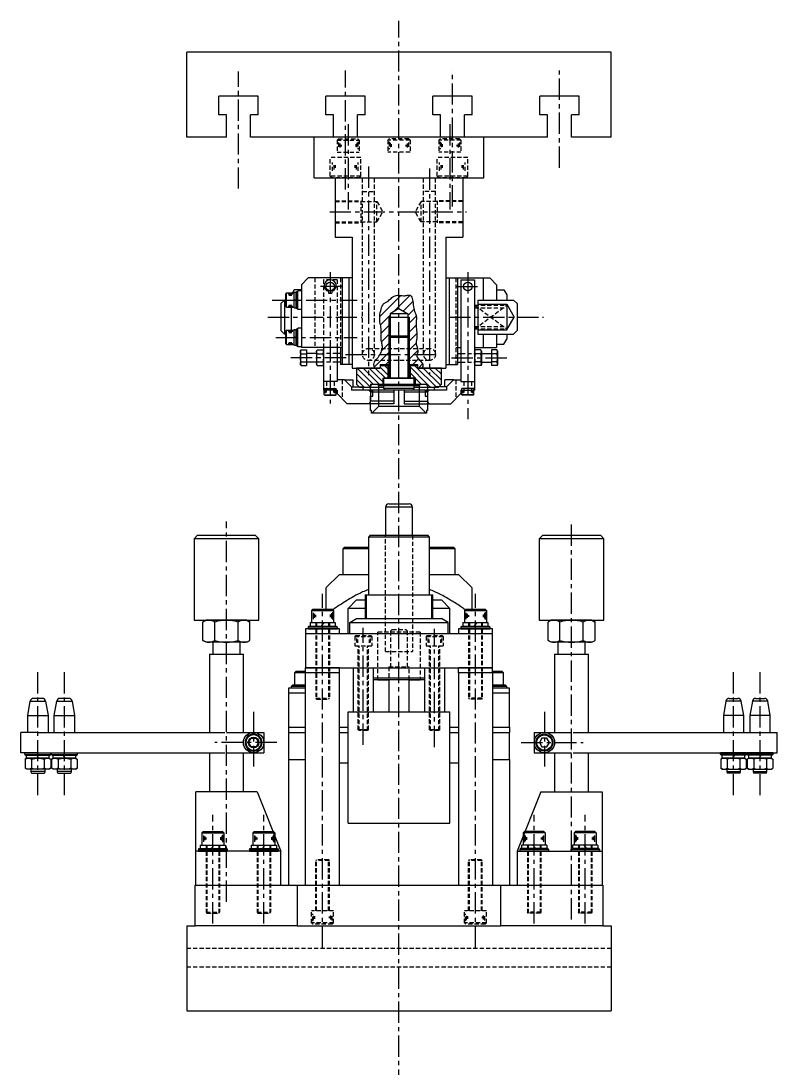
# Model space of a CAD drawing. Extents: x 0 to 2102, y 0 to 1485.
# Drawn here: x 606 to 1051, y 504 to 1121 of the extents above; entities that cross this region are included whole.
import ezdxf

# ---------------------------------------------------------------- set-up
doc = ezdxf.new("R2010")
doc.units = 0
doc.header["$LTSCALE"] = 10
doc.header["$MEASUREMENT"] = 0
doc.linetypes.add('CENTER', pattern=[2, 1.25, -0.25, 0.25, -0.25])
doc.linetypes.add('HIDDEN', pattern=[0.375, 0.25, -0.125])
doc.layers.get('0').update_dxf_attribs({"linetype": 'CONTINUOUS'})
for name, color, linetype in [('CL', 1, 'CENTER'), ('CUPLA A SOLDAR', 5, 'CONTINUOUS'), ('FI', 1, 'CONTINUOUS'), ('OC', 1, 'HIDDEN'), ('RY', 5, 'CONTINUOUS')]:
    doc.layers.add(name, color=color, linetype=linetype)

# ---------------------------------------------------------------- blocks, each defined once
blk = doc.blocks.new('08934L')
for p, q in [((-6.5, 6.5), (-7.51, 5.92)), ((-6.5, 6.5), (-3.75, 6.5)), ((-3.75, 6.5), (3.75, 6.5)), ((3.75, 6.5), (6.5, 6.5)), ((6.5, 6.5), (7.51, 5.92)), ((-7.51, 5.92), (-7.51, 0.58)), ((-6.5, 0), (-7.51, 0.58)), ((-6.5, 0), (-3.75, 0)), ((-3.75, 5.92), (-3.75, 0.58)), ((-3.75, 0), (3.75, 0)), ((3.75, 5.92), (3.75, 0.58)), ((3.75, 0), (6.5, 0)), ((6.5, 0), (7.51, 0.58)), ((7.51, 5.92), (7.51, 0.58))]:
    blk.add_line(p, q)
for centre, radius, start, end in [((-5.63, 3.18), 3.32, 55.61575, 124.38425), ((0, -5.92), 12.42, 72.41205, 107.58795), ((5.63, 3.18), 3.32, 55.61575, 124.38425), ((-5.63, 3.32), 3.32, 235.61575, 304.38425), ((0, 12.42), 12.42, 252.41205, 287.58795), ((5.63, 3.32), 3.32, 235.61575, 304.38425)]:
    blk.add_arc(centre, radius, start, end)
blk = doc.blocks.new('08125')
for p, q in [((-8.5, 1.1), (-8, 1.6)), ((-8.5, 1.1), (-8.5, 0)), ((-8.5, 0), (8.5, 0)), ((-8, 1.6), (8, 1.6)), ((8, 1.6), (8.5, 1.1)), ((8.5, 1.1), (8.5, 0))]:
    blk.add_line(p, q)
at = {"color": 1}
blk.add_line((-8.5, 1.1), (8.5, 1.1), dxfattribs=at)
blk = doc.blocks.new('08127')
for p, q in [((-7.4, 2), (7.4, 2)), ((-7.4, 2), (-7.4, 0)), ((-7.4, 0), (7.4, 0)), ((0.81, 2), (-0.9, 0)), ((7.4, 2), (7.4, 0))]:
    blk.add_line(p, q)
blk = doc.blocks.new('06912S')
blk.add_lwpolyline([(-1.48, 2.55), (-2.95, 0), (-1.48, -2.55), (1.48, -2.55), (2.95, 0), (1.48, 2.55)], close=True)
blk.add_circle((0, 0), 5)
at = {"color": 1}
blk.add_circle((0, 0), 4.5, dxfattribs=at)
blk = doc.blocks.new('16934L')
for p, q in [((-12, 13), (-13.86, 11.93)), ((-12, 13), (-6.93, 13)), ((-6.93, 13), (6.93, 13)), ((6.93, 13), (12, 13)), ((12, 13), (13.86, 11.93)), ((-13.86, 11.93), (-13.86, 1.07)), ((-6.93, 11.93), (-6.93, 1.07)), ((6.93, 11.93), (6.93, 1.07)), ((13.86, 11.93), (13.86, 1.07)), ((-12, 0), (-13.86, 1.07)), ((-12, 0), (-6.93, 0)), ((-6.93, 0), (6.93, 0)), ((6.93, 0), (12, 0)), ((12, 0), (13.86, 1.07))]:
    blk.add_line(p, q)
for centre, radius, start, end in [((-10.39, 6.87), 6.13, 55.61575, 124.38425), ((0, -9.93), 22.93, 72.41205, 107.58795), ((10.39, 6.87), 6.13, 55.61575, 124.38425), ((-10.39, 6.13), 6.13, 235.61575, 304.38425), ((0, 22.93), 22.93, 252.41205, 287.58795), ((10.39, 6.13), 6.13, 235.61575, 304.38425)]:
    blk.add_arc(centre, radius, start, end)
blk = doc.blocks.new('08912L')
for p, q in [((-6.5, 7.2), (-5.7, 8)), ((-6.5, 7.2), (-6.5, 0)), ((-5.7, 8), (5.7, 8)), ((5.7, 8), (6.5, 7.2)), ((6.5, 7.2), (6.5, 0)), ((-6.5, 0), (6.5, 0))]:
    blk.add_line(p, q)
at = {"color": 1}
for p, q in [((-6.5, 7.2), (6.5, 7.2)), ((-5.56, 5.75), (-5.56, 2.02)), ((-4.81, 5.13), (-4.81, 2.89)), ((-4.07, 4.39), (-4.07, 3.39)), ((4.52, 4.76), (4.52, 3.14)), ((5.26, 5.51), (5.26, 2.52)), ((5.76, 6.13), (5.76, 1.78))]:
    blk.add_line(p, q, dxfattribs=at)
blk = doc.blocks.new('06912L')
for p, q in [((-5, 5.5), (-4.5, 6)), ((-5, 5.5), (-5, 0)), ((-5, 0), (5, 0)), ((-4.5, 6), (4.5, 6)), ((5, 5.5), (4.5, 6)), ((5, 5.5), (5, 0))]:
    blk.add_line(p, q)
at = {"color": 1}
for p, q in [((-5, 5.5), (5, 5.5)), ((-3.95, 4.33), (-3.95, 1.3)), ((-3.49, 3.73), (-3.49, 1.75)), ((3.49, 3.73), (3.49, 1.75)), ((3.95, 4.33), (3.95, 1.3))]:
    blk.add_line(p, q, dxfattribs=at)
blk = doc.blocks.new('04912L')
for p, q in [((-3.5, 3.7), (-3.2, 4)), ((-3.5, 3.7), (-3.5, 0)), ((-3.5, 0), (3.5, 0)), ((-3.2, 4), (3.2, 4)), ((3.5, 3.7), (3.2, 4)), ((3.5, 3.7), (3.5, 0))]:
    blk.add_line(p, q)
at = {"color": 1}
for p, q in [((-3.5, 3.7), (3.5, 3.7)), ((-2.75, 2.85), (-2.75, 0.9)), ((-2.22, 2.4), (-2.22, 1.16)), ((2.22, 2.4), (2.22, 1.16)), ((2.75, 2.85), (2.75, 0.9))]:
    blk.add_line(p, q, dxfattribs=at)
blk = doc.blocks.new('05934L')
for p, q in [((-4, 4), (-4.62, 3.64)), ((-4.62, 3.64), (-4.62, 0.36)), ((-4, 0), (-4.62, 0.36)), ((-4, 4), (-2.31, 4)), ((-4, 0), (-2.31, 0)), ((-2.31, 4), (2.31, 4)), ((-2.31, 3.64), (-2.31, 0.36)), ((-2.31, 0), (2.31, 0)), ((2.31, 4), (4, 4)), ((2.31, 3.64), (2.31, 0.36)), ((2.31, 0), (4, 0)), ((4, 4), (4.62, 3.64)), ((4, 0), (4.62, 0.36)), ((4.62, 3.64), (4.62, 0.36))]:
    blk.add_line(p, q)
for centre, radius, start, end in [((-3.46, 1.96), 2.04, 55.61575, 124.38425), ((-3.46, 2.04), 2.04, 235.61575, 304.38425), ((0, -3.64), 7.64, 72.41205, 107.58795), ((0, 7.64), 7.64, 252.41205, 287.58795), ((3.46, 1.96), 2.04, 55.61575, 124.38425), ((3.46, 2.04), 2.04, 235.61575, 304.38425)]:
    blk.add_arc(centre, radius, start, end)
blk = doc.blocks.new('05933L')
for p, q in [((-4, 3.5), (-4.62, 3.14)), ((-4.62, 3.14), (-4.62, 0)), ((-4.62, 0), (4.62, 0)), ((-4, 3.5), (-2.31, 3.5)), ((-2.31, 3.5), (2.31, 3.5)), ((-2.31, 3.14), (-2.31, 0)), ((2.31, 3.5), (4, 3.5)), ((2.31, 3.14), (2.31, 0)), ((4, 3.5), (4.62, 3.14)), ((4.62, 3.14), (4.62, 0))]:
    blk.add_line(p, q)
for centre, radius, start, end in [((-3.46, 1.46), 2.04, 55.61575, 124.38425), ((0, -4.14), 7.64, 72.41205, 107.58795), ((3.46, 1.46), 2.04, 55.61575, 124.38425)]:
    blk.add_arc(centre, radius, start, end)
blk = doc.blocks.new('05125')
for p, q in [((-4.7, 1), (-5, 0.7)), ((-5, 0.7), (-5, 0)), ((-5, 0), (5, 0)), ((-4.7, 1), (4.7, 1)), ((4.7, 1), (5, 0.7)), ((5, 0.7), (5, 0))]:
    blk.add_line(p, q)
at = {"color": 1}
blk.add_line((-5, 0.7), (5, 0.7), dxfattribs=at)
blk = doc.blocks.new('05127')
for p, q in [((-4.6, 1.2), (4.6, 1.2)), ((-4.6, 1.2), (-4.6, 0)), ((-4.6, 0), (4.6, 0)), ((0.51, 1.2), (-0.53, 0)), ((4.6, 1.2), (4.6, 0))]:
    blk.add_line(p, q)
blk = doc.blocks.new('05912L')
for p, q in [((-4.25, 4.5), (-3.75, 5)), ((-4.25, 4.5), (-4.25, 0)), ((-4.25, 0), (4.25, 0)), ((-3.75, 5), (3.75, 5)), ((4.25, 4.5), (3.75, 5)), ((4.25, 4.5), (4.25, 0))]:
    blk.add_line(p, q)
at = {"color": 1}
for p, q in [((-4.25, 4.5), (4.25, 4.5)), ((-3.64, 3.52), (-3.64, 0.79)), ((-2.98, 3.1), (-2.98, 1.41)), ((2.98, 3.1), (2.98, 1.41)), ((3.64, 3.52), (3.64, 0.79))]:
    blk.add_line(p, q, dxfattribs=at)
blk = doc.blocks.new('12912L')
for p, q in [((-9, 11), (-8, 12)), ((-9, 11), (-9, 0)), ((-8, 12), (8, 12)), ((9, 11), (8, 12)), ((9, 11), (9, 0)), ((-9, 0), (9, 0))]:
    blk.add_line(p, q)
at = {"color": 1}
for p, q in [((-9, 11), (9, 11)), ((-7.47, 8.01), (-7.47, 3.03)), ((-6.47, 7.16), (-6.47, 3.89)), ((6.61, 7.16), (6.61, 3.89)), ((7.61, 8.01), (7.61, 3.03)), ((-5.76, 6.16), (-5.76, 4.6)), ((5.9, 6.16), (5.9, 4.6))]:
    blk.add_line(p, q, dxfattribs=at)

msp = doc.modelspace()

# ---------------------------------------------------------------- hatches: boundary and pattern name
at = {"layer": 'RY'}
h = msp.add_hatch(dxfattribs=at)
h.set_pattern_fill('ANSI31', color=256, scale=30, style=0)
h.set_pattern_definition([(45, (-9050.0852, -992.2815), (-2.6516504, 2.6516504), [])])
h.paths.add_polyline_path([(838.95, 938.36), (838.85, 939.32), (838.75, 940.27), (838.68, 941.17), (838.64, 942), (838.64, 942.73), (838.67, 943.38), (838.73, 943.96), (838.79, 944.49), (838.85, 944.98), (838.89, 945.44), (838.9, 945.9), (838.86, 946.36), (838.77, 946.84), (838.63, 947.35), (838.45, 947.9), (838.24, 948.49), (838.02, 949.14), (837.8, 949.85), (837.58, 950.64), (837.37, 951.5), (837.19, 952.45), (837.03, 953.45), (836.87, 954.47), (836.71, 955.47), (836.53, 956.41), (836.33, 957.26), (836.1, 957.99), (835.82, 958.56), (835.49, 958.94), (835.11, 959.16), (834.68, 959.24), (834.2, 959.23), (833.68, 959.16), (833.11, 959.06), (832.52, 958.97), (831.88, 958.91), (831.22, 958.91), (830.53, 958.97), (829.82, 959.04), (829.11, 959.12), (828.6, 959.16), (828.6, 951.35), (833.85, 948.32), (833.85, 946.35), (834.6, 946.35), (834.6, 934.35), (834.6, 927.85), (839.44, 927.85), (839.42, 927.97), (839.25, 928.59), (839.07, 929.2), (838.9, 929.79), (838.76, 930.35), (838.67, 930.87), (838.65, 931.34), (838.69, 931.77), (838.76, 932.19), (838.87, 932.62), (838.98, 933.08), (839.08, 933.58), (839.16, 934.16), (839.2, 934.83), (839.19, 935.61), (839.14, 936.47), (839.05, 937.4)])
h.paths.add_polyline_path([(823.35, 948.32), (828.6, 951.35), (828.6, 959.16), (828.39, 959.17), (827.69, 959.18), (826.99, 959.11), (826.32, 958.94), (825.68, 958.66), (825.06, 958.29), (824.48, 957.85), (823.92, 957.37), (823.39, 956.88), (822.89, 956.41), (822.41, 955.98), (821.96, 955.62), (821.53, 955.35), (821.13, 955.14), (820.74, 954.97), (820.38, 954.79), (820.02, 954.58), (819.68, 954.3), (819.34, 953.92), (819.01, 953.4), (818.69, 952.73), (818.38, 951.92), (818.08, 951), (817.82, 950.02), (817.59, 948.98), (817.41, 947.94), (817.29, 946.91), (817.23, 945.93), (817.23, 945.02), (817.3, 944.18), (817.4, 943.39), (817.54, 942.64), (817.68, 941.91), (817.83, 941.18), (817.95, 940.44), (818.05, 939.68), (818.1, 938.89), (818.11, 938.06), (818.1, 937.23), (818.08, 936.39), (818.06, 935.56), (818.05, 934.75), (818.06, 933.98), (818.11, 933.25), (818.19, 932.58), (818.31, 931.95), (818.44, 931.35), (818.57, 930.77), (818.68, 930.2), (818.77, 929.63), (818.81, 929.03), (818.79, 928.4), (818.72, 927.85), (822.6, 927.85), (822.6, 934.35), (822.6, 946.35), (823.35, 946.35)])
h.paths.add_polyline_path([(823.35, 946.35), (822.6, 946.35), (822.6, 934.35), (823.35, 935.1)], flags=17)
h.paths.add_polyline_path([(834.6, 946.35), (833.85, 946.35), (833.85, 935.1), (834.6, 934.35)], flags=17)
h.paths.add_polyline_path([(839.65, 926.75), (839.56, 927.35), (839.44, 927.85), (834.6, 927.85), (834.6, 924.35), (839.26, 924.35), (839.33, 924.65), (839.47, 925.14), (839.6, 925.64), (839.66, 926.18)])
h.paths.add_polyline_path([(839.18, 923.19), (839.15, 923.69), (839.21, 924.17), (839.26, 924.35), (834.6, 924.35), (834.6, 920.85), (840.85, 920.85), (840.21, 921.5), (839.68, 922.1), (839.35, 922.66)])
h.paths.add_polyline_path([(841.51, 920.17), (840.85, 920.85), (840.85, 920.85), (834.6, 920.85), (834.6, 918.35), (839.6, 918.35), (839.6, 916.35), (841.95, 916.35), (842.56, 917.15), (842.72, 917.93), (842.54, 918.7), (842.11, 919.45)])
h.paths.add_polyline_path([(822.6, 927.85), (818.72, 927.85), (818.7, 927.73), (818.54, 927.02), (818.31, 926.29), (818.01, 925.55), (817.65, 924.8), (817.41, 924.35), (822.6, 924.35)])
h.paths.add_polyline_path([(822.6, 924.35), (817.41, 924.35), (817.24, 924.05), (816.77, 923.32), (816.24, 922.61), (815.68, 921.94), (815.11, 921.28), (814.79, 920.85), (822.6, 920.85)])
h.paths.add_polyline_path([(822.6, 920.85), (814.79, 920.85), (814.59, 920.6), (814.17, 919.9), (813.89, 919.15), (813.79, 918.32), (813.93, 917.39), (814.36, 916.35), (817.6, 916.35), (817.6, 918.35), (822.6, 918.35)])
h = msp.add_hatch(dxfattribs=at)
h.set_pattern_fill('ANSI31', color=256, scale=20, angle=90, style=0)
h.set_pattern_definition([(135, (11525.4375, 11362.108), (-1.76776695, -1.76776695), [])])
h.paths.add_polyline_path([(845.45, 906.85), (845.45, 904.85), (851.6, 904.85), (853.6, 906.85), (853.6, 916.35), (839.6, 916.35), (839.6, 917.85), (835.1, 917.85), (835.1, 910.35), (838.1, 910.35), (838.1, 906.85)])
h.paths.add_polyline_path([(803.6, 916.35), (803.6, 906.85), (805.6, 904.85), (811.75, 904.85), (811.75, 906.85), (819.1, 906.85), (819.1, 910.35), (822.1, 910.35), (822.1, 917.85), (817.6, 917.85), (817.6, 916.35)])

# ---------------------------------------------------------------- linework, layer by layer
for p, q in [((953.6, 1102.35), (703.6, 1102.35)), ((703.6, 1052.35), (703.6, 1102.35)), ((953.6, 1052.35), (953.6, 1102.35)), ((745.6, 1076.35), (722.6, 1076.35)), ((722.6, 1065.35), (722.6, 1076.35)), ((745.6, 1065.35), (745.6, 1076.35)), ((808.6, 1076.35), (785.6, 1076.35)), ((785.6, 1065.35), (785.6, 1076.35)), ((808.6, 1065.35), (808.6, 1076.35)), ((871.6, 1076.35), (848.6, 1076.35)), ((848.6, 1065.35), (848.6, 1076.35)), ((871.6, 1065.35), (871.6, 1076.35)), ((934.6, 1076.35), (911.6, 1076.35)), ((911.6, 1065.35), (911.6, 1076.35)), ((934.6, 1065.35), (934.6, 1076.35)), ((727.1, 1065.35), (722.6, 1065.35)), ((727.1, 1052.35), (727.1, 1065.35)), ((745.6, 1065.35), (741.1, 1065.35)), ((741.1, 1052.35), (741.1, 1065.35)), ((790.1, 1065.35), (785.6, 1065.35)), ((790.1, 1052.35), (790.1, 1065.35)), ((808.6, 1065.35), (804.1, 1065.35)), ((804.1, 1052.35), (804.1, 1065.35)), ((853.1, 1065.35), (848.6, 1065.35)), ((853.1, 1052.35), (853.1, 1065.35)), ((871.6, 1065.35), (867.1, 1065.35)), ((867.1, 1052.35), (867.1, 1065.35)), ((916.1, 1065.35), (911.6, 1065.35)), ((916.1, 1052.35), (916.1, 1065.35)), ((934.6, 1065.35), (930.1, 1065.35)), ((930.1, 1052.35), (930.1, 1065.35)), ((727.1, 1052.35), (703.6, 1052.35)), ((916.1, 1052.35), (741.1, 1052.35)), ((778.6, 1028.35), (778.6, 1052.35)), ((878.6, 1028.35), (878.6, 1052.35)), ((953.6, 1052.35), (930.1, 1052.35)), ((778.6, 1028.35), (878.6, 1028.35)), ((791.1, 1028.35), (791.1, 993.35)), ((801.1, 1028.35), (856.1, 1028.35)), ((866.1, 1028.35), (866.1, 993.35)), ((791.1, 993.35), (801.1, 993.35)), ((801.1, 993.35), (801.1, 916.35)), ((856.1, 993.35), (856.1, 916.35)), ((856.1, 993.35), (866.1, 993.35)), ((775.1, 969.35), (771.1, 965.35)), ((801.1, 969.35), (775.1, 969.35)), ((795.1, 969.35), (795.1, 918.35)), ((799.1, 969.35), (799.1, 918.35)), ((856.1, 969.35), (882.1, 969.35)), ((858.1, 969.35), (858.1, 918.35)), ((863.1, 969.35), (863.1, 918.35)), ((865.1, 968.35), (865.1, 908.35)), ((865.1, 968.35), (873.1, 968.35)), ((873.1, 968.35), (873.1, 908.35)), ((878.1, 969.35), (878.1, 956.35)), ((886.1, 965.35), (882.1, 969.35)), ((766.83, 962.35), (765.82, 960.6)), ((771.1, 962.35), (766.83, 962.35)), ((769.1, 950.85), (769.1, 961.85)), ((771.1, 961.85), (769.1, 961.85)), ((771.1, 965.35), (771.1, 928.35)), ((886.1, 965.35), (886.1, 956.35)), ((886.1, 962.35), (890.37, 962.35)), ((890.37, 962.35), (892.1, 959.35)), ((761.1, 956.35), (759.1, 954.35)), ((761.9, 956.35), (761.1, 956.35)), ((761.1, 956.35), (761.1, 936.35)), ((787.1, 961.5), (787.1, 960.46)), ((789.1, 961.5), (789.1, 960.46)), ((875.1, 956.35), (875.1, 936.35)), ((875.1, 956.35), (896.1, 956.35)), ((892.1, 959.35), (892.1, 956.35)), ((896.1, 956.35), (898.1, 954.35)), ((759.1, 954.35), (759.1, 938.35)), ((765.1, 952.1), (765.1, 938.6)), ((771.1, 950.85), (769.1, 950.85)), ((828.6, 951.35), (823.35, 948.32)), ((828.6, 951.35), (833.85, 948.32)), ((875.1, 953.85), (892.1, 953.85)), ((892.1, 953.85), (892.1, 938.85)), ((892.1, 953.85), (896.43, 946.35)), ((898.1, 954.35), (898.1, 938.35)), ((823.35, 948.32), (823.35, 935.1)), ((833.85, 948.32), (823.35, 948.32)), ((833.85, 948.32), (833.85, 935.1)), ((892.1, 938.85), (896.43, 946.35)), ((759.1, 938.35), (761.1, 936.35)), ((769.1, 928.85), (769.1, 939.85)), ((771.1, 939.85), (769.1, 939.85)), ((875.1, 938.85), (892.1, 938.85)), ((898.1, 938.35), (896.1, 936.35)), ((761.9, 936.35), (761.1, 936.35)), ((823.6, 935.35), (822.6, 934.35)), ((822.6, 934.35), (822.6, 910.35)), ((823.6, 935.35), (833.6, 935.35)), ((833.6, 935.35), (834.6, 934.35)), ((834.6, 934.35), (834.6, 910.35)), ((875.1, 936.35), (896.1, 936.35)), ((878.1, 936.35), (878.1, 928.35)), ((886.1, 936.35), (886.1, 928.35)), ((890.37, 930.35), (892.1, 933.35)), ((892.1, 936.35), (892.1, 933.35)), ((771.1, 928.85), (769.1, 928.85)), ((795.1, 928.35), (771.1, 928.35)), ((780.1, 924.85), (774.1, 924.85)), ((784.1, 928.35), (784.1, 908.35)), ((792.1, 928.35), (792.1, 908.35)), ((794.1, 924.85), (792.1, 924.85)), ((794.1, 928.35), (794.1, 918.35)), ((863.1, 928.35), (865.1, 928.35)), ((863.1, 924.85), (865.1, 924.85)), ((873.1, 928.35), (886.1, 928.35)), ((877.1, 924.85), (883.1, 924.85)), ((886.1, 930.35), (890.37, 930.35)), ((780.1, 919.85), (774.1, 919.85)), ((794.1, 919.85), (792.1, 919.85)), ((863.1, 919.85), (865.1, 919.85)), ((877.1, 919.85), (883.1, 919.85)), ((801.1, 918.35), (794.1, 918.35)), ((801.1, 916.35), (817.6, 916.35)), ((803.6, 916.35), (803.6, 906.85)), ((817.6, 916.35), (803.6, 916.35)), ((817.6, 918.35), (817.6, 916.35)), ((817.6, 918.35), (822.6, 918.35)), ((817.6, 917.85), (822.6, 917.85)), ((822.1, 917.85), (822.1, 910.35)), ((834.6, 918.35), (839.6, 918.35)), ((834.6, 917.85), (839.6, 917.85)), ((835.1, 917.85), (835.1, 910.35)), ((839.6, 916.35), (839.6, 918.35)), ((839.6, 916.35), (856.1, 916.35)), ((853.6, 916.35), (839.6, 916.35)), ((853.6, 906.85), (853.6, 916.35)), ((856.1, 918.35), (863.1, 918.35)), ((792.1, 908.35), (784.1, 908.35)), ((784.1, 908.35), (784.1, 903.35)), ((792.1, 908.35), (784.1, 908.35)), ((792.1, 909.35), (792.1, 908.35)), ((796.6, 909.35), (792.1, 909.35)), ((796.6, 909.35), (800.6, 905.35)), ((796.6, 909.35), (801.6, 909.35)), ((801.6, 905.35), (801.6, 909.35)), ((803.6, 906.85), (805.6, 904.85)), ((811.75, 906.85), (819.6, 906.85)), ((811.75, 906.85), (811.75, 904.85)), ((819.1, 910.35), (838.1, 910.35)), ((819.1, 910.35), (819.1, 906.85)), ((837.6, 910.35), (819.6, 910.35)), ((819.6, 904.35), (819.6, 910.35)), ((837.6, 904.35), (837.6, 910.35)), ((837.6, 906.85), (845.45, 906.85)), ((838.1, 910.35), (838.1, 906.85)), ((845.45, 906.85), (845.45, 904.85)), ((851.6, 904.85), (853.6, 906.85)), ((855.6, 905.35), (855.6, 909.35)), ((860.6, 909.35), (855.6, 909.35)), ((860.6, 909.35), (856.6, 905.35)), ((860.6, 909.35), (865.1, 909.35)), ((865.1, 909.35), (865.1, 908.35)), ((865.1, 908.35), (873.1, 908.35)), ((865.1, 908.35), (873.1, 908.35)), ((873.1, 908.35), (873.1, 903.35)), ((792.1, 903.35), (784.1, 903.35)), ((792.1, 903.35), (792.1, 901.35)), ((792.1, 901.35), (798.1, 895.35)), ((800.6, 905.35), (800.6, 903.35)), ((800.6, 905.35), (807.6, 905.35)), ((825.6, 903.35), (800.6, 903.35)), ((819.6, 904.85), (805.6, 904.85)), ((807.6, 903.35), (807.6, 905.35)), ((811.85, 902.35), (810.85, 903.35)), ((811.85, 902.35), (811.85, 896.85)), ((811.85, 902.35), (825.6, 902.35)), ((819.6, 904.35), (820.6, 903.35)), ((836.6, 903.35), (820.6, 903.35)), ((825.6, 903.35), (825.6, 895.35)), ((831.6, 903.35), (831.6, 895.35)), ((856.6, 903.35), (831.6, 903.35)), ((831.6, 902.35), (845.35, 902.35)), ((837.6, 904.35), (836.6, 903.35)), ((851.6, 904.85), (837.6, 904.85)), ((846.35, 903.35), (845.35, 902.35)), ((845.35, 902.35), (845.35, 896.85)), ((849.6, 903.35), (849.6, 905.35)), ((856.6, 905.35), (849.6, 905.35)), ((856.6, 905.35), (856.6, 903.35)), ((865.1, 901.35), (859.1, 895.35)), ((865.1, 903.35), (865.1, 901.35)), ((865.1, 903.35), (873.1, 903.35)), ((825.6, 895.35), (798.1, 895.35)), ((811.85, 896.85), (810.99, 895.35)), ((825.6, 896.85), (811.85, 896.85)), ((831.6, 896.85), (845.35, 896.85)), ((831.6, 895.35), (859.1, 895.35)), ((845.35, 896.85), (846.22, 895.35)), ((820.6, 834.35), (820.6, 817.85)), ((836.6, 834.35), (820.6, 834.35)), ((822.6, 836.35), (834.6, 836.35)), ((836.6, 817.85), (836.6, 834.35)), ((710, 817.85), (708, 815.85)), ((708, 815.85), (708, 767.85)), ((746, 815.85), (708, 815.85)), ((710, 817.85), (744, 817.85)), ((746, 815.85), (744, 817.85)), ((746, 767.85), (746, 815.85)), ((811.6, 817.85), (810.6, 816.85)), ((810.6, 816.85), (810.6, 782.85)), ((846.6, 816.85), (810.6, 816.85)), ((811.6, 817.85), (845.6, 817.85)), ((846.6, 816.85), (845.6, 817.85)), ((846.6, 782.85), (846.6, 816.85)), ((913.2, 817.85), (911.2, 815.85)), ((911.2, 815.85), (911.2, 767.85)), ((926.69, 815.85), (911.2, 815.85)), ((913.2, 817.85), (927.06, 817.85)), ((949.2, 815.85), (926.69, 815.85)), ((927.06, 817.85), (947.2, 817.85)), ((949.2, 815.85), (947.2, 817.85)), ((949.2, 767.85), (949.2, 815.85)), ((796.6, 810.85), (795.6, 809.85)), ((795.6, 809.85), (795.6, 794.85)), ((810.6, 809.85), (795.6, 809.85)), ((796.6, 810.85), (810.6, 810.85)), ((846.6, 810.85), (860.6, 810.85)), ((861.6, 809.85), (846.6, 809.85)), ((861.6, 809.85), (860.6, 810.85)), ((861.6, 794.85), (861.6, 809.85)), ((793.6, 794.85), (785.6, 786.85)), ((793.6, 794.85), (810.6, 794.85)), ((846.6, 794.85), (863.6, 794.85)), ((871.6, 786.85), (863.6, 794.85)), ((803.6, 779.85), (798.6, 774.85)), ((803.6, 779.85), (808.6, 779.85)), ((808.6, 782.85), (808.6, 768.85)), ((808.6, 782.85), (848.6, 782.85)), ((848.6, 768.85), (848.6, 782.85)), ((848.6, 779.85), (853.6, 779.85)), ((858.6, 774.85), (853.6, 779.85)), ((808.6, 774.85), (798.6, 774.85)), ((798.6, 759.85), (798.6, 774.85)), ((858.6, 774.85), (848.6, 774.85)), ((858.6, 759.85), (858.6, 774.85)), ((708, 767.85), (746, 767.85)), ((799.6, 766.54), (803.6, 768.85)), ((799.6, 766.54), (857.6, 766.54)), ((799.6, 759.85), (799.6, 766.54)), ((803.6, 768.85), (853.6, 768.85)), ((857.6, 766.54), (853.6, 768.85)), ((857.6, 759.85), (857.6, 766.54)), ((911.2, 767.85), (926.69, 767.85)), ((926.69, 767.85), (949.2, 767.85)), ((773.6, 762.85), (773.6, 759.85)), ((787.26, 762.85), (773.6, 762.85)), ((773.6, 759.85), (773.6, 739.85)), ((883.6, 759.85), (773.6, 759.85)), ((793.6, 762.85), (787.26, 762.85)), ((793.6, 759.85), (793.6, 762.85)), ((863.6, 762.85), (863.6, 759.85)), ((877.26, 762.85), (863.6, 762.85)), ((883.6, 762.85), (877.26, 762.85)), ((883.6, 759.85), (883.6, 762.85)), ((883.6, 739.85), (883.6, 759.85)), ((719, 754.85), (719, 747.85)), ((735, 747.85), (735, 754.85)), ((922.2, 754.85), (922.2, 747.85)), ((938.2, 747.85), (938.2, 754.85)), ((717, 747.85), (717, 701.85)), ((717, 747.85), (737, 747.85)), ((737, 701.85), (737, 747.85)), ((920.2, 747.85), (920.2, 701.85)), ((920.2, 747.85), (940.2, 747.85)), ((940.2, 701.85), (940.2, 747.85)), ((773.6, 739.85), (883.6, 739.85)), ((773.6, 736.85), (773.6, 739.85)), ((793.6, 739.85), (773.6, 739.85)), ((793.6, 736.85), (793.6, 739.85)), ((801.6, 739.85), (801.6, 713.85)), ((813.6, 713.85), (813.6, 739.85)), ((843.6, 739.85), (843.6, 713.85)), ((855.6, 713.85), (855.6, 739.85)), ((883.6, 739.85), (863.6, 739.85)), ((863.6, 736.85), (863.6, 739.85)), ((883.6, 736.85), (883.6, 739.85)), ((768.1, 737.85), (767.1, 736.85)), ((767.1, 736.85), (767.1, 729.85)), ((767.17, 736.85), (767.1, 736.85)), ((773.6, 736.85), (767.17, 736.85)), ((768.1, 737.85), (773.6, 737.85)), ((793.6, 736.85), (773.6, 736.85)), ((773.6, 611.85), (773.6, 736.85)), ((793.6, 611.85), (793.6, 736.85)), ((883.6, 736.85), (863.6, 736.85)), ((863.6, 736.85), (863.6, 611.85)), ((883.6, 737.85), (889.1, 737.85)), ((890.1, 736.85), (883.6, 736.85)), ((883.6, 736.85), (883.6, 611.85)), ((890.1, 736.85), (889.1, 737.85)), ((890.1, 729.85), (890.1, 736.85)), ((763.6, 727.85), (763.6, 724.85)), ((773.6, 727.85), (763.6, 727.85)), ((766.1, 729.85), (765.1, 728.85)), ((765.1, 728.85), (765.1, 727.85)), ((773.6, 728.85), (765.1, 728.85)), ((766.1, 729.85), (773.6, 729.85)), ((843.6, 732.85), (813.6, 732.85)), ((816.1, 732.85), (822.6, 732.85)), ((822.6, 732.85), (822.6, 713.85)), ((834.6, 713.85), (834.6, 732.85)), ((834.6, 732.85), (841.1, 732.85)), ((883.6, 729.85), (891.1, 729.85)), ((892.1, 728.85), (883.6, 728.85)), ((887.26, 727.85), (883.6, 727.85)), ((893.6, 727.85), (887.26, 727.85)), ((892.1, 728.85), (891.1, 729.85)), ((892.1, 727.85), (892.1, 728.85)), ((893.6, 724.85), (893.6, 727.85)), ((618.56, 721.85), (613.44, 721.85)), ((634.16, 721.85), (629.04, 721.85)), ((773.6, 724.85), (763.6, 724.85)), ((763.6, 724.85), (763.6, 704.85)), ((893.6, 724.85), (883.6, 724.85)), ((893.6, 704.85), (893.6, 724.85)), ((1023.04, 721.85), (1028.16, 721.85)), ((1038.64, 721.85), (1043.76, 721.85)), ((610, 711.85), (611.47, 720.2)), ((611.47, 720.2), (620.53, 720.2)), ((620.53, 720.2), (622, 711.85)), ((625.6, 711.85), (627.07, 720.2)), ((627.07, 720.2), (636.13, 720.2)), ((636.13, 720.2), (637.6, 711.85)), ((1021.07, 720.2), (1019.6, 711.85)), ((1030.13, 720.2), (1021.07, 720.2)), ((1031.6, 711.85), (1030.13, 720.2)), ((1036.67, 720.2), (1035.2, 711.85)), ((1045.73, 720.2), (1036.67, 720.2)), ((1047.2, 711.85), (1045.73, 720.2)), ((610, 701.85), (610, 711.85)), ((610, 711.85), (622, 711.85)), ((622, 711.85), (622, 701.85)), ((625.6, 701.85), (625.6, 711.85)), ((625.6, 711.85), (637.6, 711.85)), ((637.6, 711.85), (637.6, 701.85)), ((798.6, 648.35), (798.6, 713.85)), ((798.6, 713.85), (807.6, 713.85)), ((807.6, 713.85), (849.6, 713.85)), ((849.6, 713.85), (858.6, 713.85)), ((858.6, 648.35), (858.6, 713.85)), ((1019.6, 711.85), (1019.6, 701.85)), ((1031.6, 711.85), (1019.6, 711.85)), ((1031.6, 701.85), (1031.6, 711.85)), ((1035.2, 711.85), (1035.2, 701.85)), ((1047.2, 711.85), (1035.2, 711.85)), ((1047.2, 701.85), (1047.2, 711.85)), ((763.6, 704.85), (763.6, 701.85)), ((763.6, 704.85), (773.6, 704.85)), ((793.6, 704.85), (798.6, 704.85)), ((858.6, 704.85), (863.6, 704.85)), ((883.6, 704.85), (893.6, 704.85)), ((893.6, 704.85), (893.6, 701.85)), ((606, 689.85), (606, 701.85)), ((615.46, 701.85), (606, 701.85)), ((615.46, 701.85), (726.14, 701.85)), ((727, 701.85), (749, 701.85)), ((749, 701.85), (749, 689.85)), ((763.6, 701.85), (773.6, 701.85)), ((763.6, 701.85), (763.6, 685.85)), ((793.6, 701.85), (798.6, 701.85)), ((858.6, 701.85), (863.6, 701.85)), ((883.6, 701.85), (893.6, 701.85)), ((893.6, 685.85), (893.6, 701.85)), ((908.2, 701.85), (908.2, 689.85)), ((908.2, 701.85), (930.2, 701.85)), ((931.07, 701.85), (1041.74, 701.85)), ((1041.74, 701.85), (1051.2, 701.85)), ((1051.2, 689.85), (1051.2, 701.85)), ((615.46, 689.85), (606, 689.85)), ((615.46, 689.85), (726.14, 689.85)), ((717, 689.85), (717, 666.85)), ((727, 689.85), (749, 689.85)), ((737, 666.85), (737, 689.85)), ((763.6, 685.85), (773.6, 685.85)), ((763.6, 685.85), (763.6, 611.85)), ((883.6, 685.85), (893.6, 685.85)), ((893.6, 685.85), (893.6, 611.85)), ((908.2, 689.85), (930.2, 689.85)), ((920.2, 689.85), (920.2, 666.85)), ((931.07, 689.85), (1041.74, 689.85)), ((940.2, 666.85), (940.2, 689.85)), ((1041.74, 689.85), (1051.2, 689.85)), ((612, 678.85), (612, 680.11)), ((612.18, 677.85), (612, 678.85)), ((620, 678.85), (619.83, 677.85)), ((620, 680.11), (620, 678.85)), ((627.6, 678.85), (627.6, 680.11)), ((627.78, 677.85), (627.6, 678.85)), ((635.6, 678.85), (635.43, 677.85)), ((635.6, 680.11), (635.6, 678.85)), ((793.6, 683.85), (798.6, 683.85)), ((858.6, 683.85), (863.6, 683.85)), ((1021.6, 680.11), (1021.6, 678.85)), ((1021.6, 678.85), (1021.78, 677.85)), ((1029.43, 677.85), (1029.6, 678.85)), ((1029.6, 678.85), (1029.6, 680.11)), ((1037.2, 680.11), (1037.2, 678.85)), ((1037.2, 678.85), (1037.38, 677.85)), ((1045.03, 677.85), (1045.2, 678.85)), ((1045.2, 678.85), (1045.2, 680.11)), ((612.18, 677.85), (619.83, 677.85)), ((627.78, 677.85), (635.43, 677.85)), ((1029.43, 677.85), (1021.78, 677.85)), ((1045.03, 677.85), (1037.38, 677.85)), ((745, 666.85), (709, 666.85)), ((709, 631.85), (709, 666.85)), ((745, 666.85), (759, 631.85)), ((912.2, 666.85), (898.2, 631.85)), ((912.2, 666.85), (948.2, 666.85)), ((948.2, 666.85), (948.2, 631.85)), ((798.6, 648.35), (807.6, 648.35)), ((807.6, 648.35), (849.6, 648.35)), ((849.6, 648.35), (858.6, 648.35)), ((709, 611.85), (709, 631.85)), ((759, 631.85), (709, 631.85)), ((759, 611.85), (759, 631.85)), ((898.2, 631.85), (898.2, 611.85)), ((898.2, 631.85), (948.2, 631.85)), ((948.2, 631.85), (948.2, 611.85)), ((708.6, 587.85), (708.6, 611.85)), ((708.6, 611.85), (768.6, 611.85)), ((768.6, 611.85), (768.6, 587.85)), ((768.6, 611.85), (888.6, 611.85)), ((888.6, 587.85), (888.6, 611.85)), ((888.6, 611.85), (948.6, 611.85)), ((948.6, 611.85), (948.6, 587.85)), ((703.6, 587.85), (703.6, 537.85)), ((703.6, 587.85), (708.6, 587.85)), ((768.6, 587.85), (708.6, 587.85)), ((768.6, 587.85), (888.6, 587.85)), ((948.6, 587.85), (888.6, 587.85)), ((948.6, 587.85), (953.6, 587.85)), ((953.6, 587.85), (953.6, 537.85)), ((703.6, 537.85), (953.6, 537.85))]:
    msp.add_line(p, q)
at = {"color": 1}
msp.add_line((837.6, 904.35), (819.6, 904.35), dxfattribs=at)
for centre, radius in [((788.1, 964.35), 2.5), ((869.1, 964.35), 2.5), ((743, 695.85), 6), ((743, 695.85), 3.12), ((914.2, 695.85), 6)]:
    msp.add_circle(centre, radius)
for centre, radius, start, end in [((788.1, 964.85), 3.5, 286.60155, 253.39845), ((788.1, 964.85), 4.5, 257.16041, 282.83959), ((822.6, 834.35), 2, 90, 180), ((834.6, 834.35), 2, 0, 90), ((613.44, 719.85), 2, 90, 170), ((618.56, 719.85), 2, 10, 90), ((629.04, 719.85), 2, 90, 170), ((634.16, 719.85), 2, 10, 90), ((1023.04, 719.85), 2, 90, 170), ((1028.16, 719.85), 2, 10, 90), ((1038.64, 719.85), 2, 90, 170), ((1043.76, 719.85), 2, 10, 90)]:
    msp.add_arc(centre, radius, start, end)
for points, knots in [([(785.6, 786.8), (785.6, 786.81), (785.6, 786.83), (785.6, 786.47), (785.6, 785.55), (785.6, 783.74), (785.6, 781), (785.6, 778.01), (785.6, 775.27), (785.6, 774.45), (785.6, 774.45)], [0, 0, 0, 0, 0.053789, 0.149639, 0.245505, 0.44209, 0.599752, 0.757493, 0.917707, 1, 1, 1, 1]), ([(871.6, 774.45), (871.6, 774.45), (871.6, 776.42), (871.6, 780.08), (871.6, 783.15), (871.6, 785.15), (871.6, 786.28), (871.6, 786.86), (871.6, 786.79), (871.6, 786.77)], [0, 0, 0, 0, 0.133599, 0.345939, 0.557629, 0.687152, 0.816916, 0.946215, 1, 1, 1, 1])]:
    msp.add_open_spline(points, degree=3, knots=knots)
at = {"layer": 'CL'}
for p, q in [((828.6, 50.86), (828.6, 1120.69)), ((797.1, 1021.52), (797.1, 1091.59)), ((860.1, 1011.43), (860.1, 1091.59)), ((923.1, 1034.21), (923.1, 1091.59)), ((734.1, 1021.97), (734.1, 1090.91)), ((798.6, 1059.88), (798.6, 1009.59)), ((858.6, 1059.88), (858.6, 1009.59)), ((810.6, 1034.91), (810.6, 912.04)), ((846.6, 1033.72), (846.6, 912.04)), ((787.81, 1008.35), (868.37, 1008.35)), ((788.1, 972.69), (788.1, 895.48)), ((869.1, 972.69), (869.1, 886.26)), ((794.97, 964.35), (780.46, 964.35)), ((862.23, 964.35), (876.74, 964.35)), ((753.86, 956.35), (804.03, 956.35)), ((751.37, 946.35), (806.98, 946.35)), ((858.17, 946.35), (913.78, 946.35)), ((756.1, 934.35), (803.95, 934.35)), ((797.49, 922.35), (763.32, 922.35)), ((797.08, 924.35), (851.87, 924.35)), ((859.59, 922.35), (893.89, 922.35)), ((727, 602.08), (727, 825.91)), ((930.2, 591.65), (930.2, 825.91)), ((783.6, 575.23), (783.6, 783.35)), ((873.6, 575.23), (873.6, 783.35)), ((807.6, 694.59), (807.6, 763.33)), ((849.6, 693.21), (849.6, 762.79)), ((616, 664.79), (616, 737.99)), ((631.6, 664.79), (631.6, 737.99)), ((1025.6, 664.79), (1025.6, 737.99)), ((1041.2, 664.79), (1041.2, 737.99)), ((743, 713.86), (743, 681.67)), ((914.2, 713.86), (914.2, 681.67)), ((756.62, 695.85), (720.19, 695.85)), ((900.58, 695.85), (937.02, 695.85)), ((719, 589.35), (719, 653.35)), ((749, 589.35), (749, 653.35)), ((908.2, 589.35), (908.2, 653.35)), ((938.2, 589.35), (938.2, 653.35))]:
    msp.add_line(p, q, dxfattribs=at)
msp.add_lwpolyline([(814.36, 916.35), (813.93, 917.39), (813.79, 918.32), (813.89, 919.15), (814.17, 919.9), (814.59, 920.6), (815.11, 921.28), (815.68, 921.94), (816.24, 922.61), (816.77, 923.32), (817.24, 924.05), (817.65, 924.8), (818.01, 925.55), (818.31, 926.29), (818.54, 927.02), (818.7, 927.73), (818.79, 928.4), (818.81, 929.03), (818.77, 929.63), (818.68, 930.2), (818.57, 930.77), (818.44, 931.35), (818.31, 931.95), (818.19, 932.58), (818.11, 933.25), (818.06, 933.98), (818.05, 934.75), (818.06, 935.56), (818.08, 936.39), (818.1, 937.23), (818.11, 938.06), (818.1, 938.89), (818.05, 939.68), (817.95, 940.44), (817.83, 941.18), (817.68, 941.91), (817.54, 942.64), (817.4, 943.39), (817.3, 944.18), (817.23, 945.02), (817.23, 945.93), (817.29, 946.91), (817.41, 947.94), (817.59, 948.98), (817.82, 950.02), (818.08, 951), (818.38, 951.92), (818.69, 952.73), (819.01, 953.4), (819.34, 953.92), (819.68, 954.3), (820.02, 954.58), (820.38, 954.79), (820.74, 954.97), (821.13, 955.14), (821.53, 955.35), (821.96, 955.62), (822.41, 955.98), (822.89, 956.41), (823.39, 956.88), (823.92, 957.37), (824.48, 957.85), (825.06, 958.29), (825.68, 958.66), (826.32, 958.94), (826.99, 959.11), (827.69, 959.18), (828.39, 959.17), (829.11, 959.12), (829.82, 959.04), (830.53, 958.97), (831.22, 958.91), (831.88, 958.91), (832.52, 958.97), (833.11, 959.06), (833.68, 959.16), (834.2, 959.23), (834.68, 959.24), (835.11, 959.16), (835.49, 958.94), (835.82, 958.56), (836.1, 957.99), (836.33, 957.26), (836.53, 956.41), (836.71, 955.47), (836.87, 954.47), (837.03, 953.45), (837.19, 952.45), (837.37, 951.5), (837.58, 950.64), (837.8, 949.85), (838.02, 949.14), (838.24, 948.49), (838.45, 947.9), (838.63, 947.35), (838.77, 946.84), (838.86, 946.36), (838.9, 945.9), (838.89, 945.44), (838.85, 944.98), (838.79, 944.49), (838.73, 943.96), (838.67, 943.38), (838.64, 942.73), (838.64, 942), (838.68, 941.17), (838.75, 940.27), (838.85, 939.32), (838.95, 938.36), (839.05, 937.4), (839.14, 936.47), (839.19, 935.61), (839.2, 934.83), (839.16, 934.16), (839.08, 933.58), (838.98, 933.08), (838.87, 932.62), (838.76, 932.19), (838.69, 931.77), (838.65, 931.34), (838.67, 930.87), (838.76, 930.35), (838.9, 929.79), (839.07, 929.2), (839.25, 928.59), (839.42, 927.97), (839.56, 927.35), (839.65, 926.75), (839.66, 926.18), (839.6, 925.64), (839.47, 925.14), (839.33, 924.65), (839.21, 924.17), (839.15, 923.69), (839.18, 923.19), (839.35, 922.66), (839.68, 922.1), (840.21, 921.5), (840.85, 920.85), (841.51, 920.17), (842.11, 919.45), (842.54, 918.7), (842.72, 917.93), (842.56, 917.15), (841.95, 916.35)], dxfattribs=at)
at = {"layer": 'CUPLA A SOLDAR'}
for p, q in [((811.83, 905.85), (812.83, 906.85)), ((812.83, 906.85), (844.38, 906.85)), ((815.78, 906.85), (816.58, 906.05)), ((840.63, 906.05), (841.43, 906.85)), ((844.38, 906.85), (845.38, 905.85)), ((811.83, 902.85), (811.83, 905.85)), ((813.23, 902.85), (811.83, 902.85)), ((813.23, 899.85), (813.23, 902.85)), ((816.58, 906.05), (840.63, 906.05)), ((816.58, 906.05), (816.58, 893.78)), ((840.63, 893.78), (840.63, 906.05)), ((843.98, 902.85), (843.98, 899.85)), ((845.38, 902.85), (843.98, 902.85)), ((845.38, 905.85), (845.38, 902.85)), ((811.83, 891.35), (811.83, 899.85)), ((811.83, 899.85), (813.23, 899.85)), ((843.98, 899.85), (845.38, 899.85)), ((845.38, 899.85), (845.38, 891.35)), ((812.35, 891.35), (811.83, 891.35)), ((812.35, 889.85), (812.35, 891.35)), ((812.65, 889.85), (812.35, 889.85)), ((816.58, 893.78), (812.65, 889.85)), ((844.55, 889.85), (812.65, 889.85)), ((840.63, 893.78), (816.58, 893.78)), ((844.55, 889.85), (840.63, 893.78)), ((844.85, 889.85), (844.55, 889.85)), ((844.85, 891.35), (844.85, 889.85)), ((845.38, 891.35), (844.85, 891.35))]:
    msp.add_line(p, q, dxfattribs=at)
at = {"layer": 'FI'}
for p, q in [((822.6, 946.35), (822.6, 934.35)), ((822.6, 946.35), (834.6, 946.35)), ((834.6, 946.35), (834.6, 934.35)), ((834.6, 934.35), (822.6, 934.35)), ((823.35, 934.35), (823.35, 910.35)), ((833.85, 934.35), (833.85, 910.35)), ((809.35, 782.85), (809.35, 768.85)), ((847.85, 768.85), (847.85, 782.85)), ((813.6, 733.85), (843.6, 733.85)), ((620, 678.85), (612, 678.85)), ((635.6, 678.85), (627.6, 678.85)), ((1021.6, 678.85), (1029.6, 678.85)), ((1037.2, 678.85), (1045.2, 678.85))]:
    msp.add_line(p, q, dxfattribs=at)
for points, knots in [([(810.6, 785.93), (809.46, 785.46), (806.51, 784.26), (800.82, 781.22), (794.99, 777.72), (791.02, 774.94), (789.73, 774.03)], [0, 0, 0, 0, 0.142248, 0.3653945, 0.740434, 0.9224745, 0.9224745, 0.9224745, 0.9224745]), ([(867.5, 774.05), (866.83, 774.52), (864.13, 776.43), (859.24, 779.58), (852.97, 783.19), (848.64, 785.07), (846.6, 785.95)], [0.0784853, 0.0784853, 0.0784853, 0.0784853, 0.1721172, 0.4589596, 0.7451147, 1, 1, 1, 1])]:
    msp.add_open_spline(points, degree=3, knots=knots, dxfattribs=at)
at = {"layer": 'OC'}
for p, q in [((807.1, 924.35), (807.1, 1028.35)), ((814.1, 924.35), (814.1, 1028.35)), ((843.1, 924.35), (843.1, 1028.35)), ((850.1, 924.35), (850.1, 1028.35)), ((807.1, 1020.35), (814.1, 1020.35)), ((850.1, 1020.35), (843.1, 1020.35)), ((791.1, 1014.85), (806.1, 1014.85)), ((791.1, 1014.35), (815.64, 1014.35)), ((806.1, 1014.85), (806.1, 1001.85)), ((815.64, 1014.35), (819.1, 1008.35)), ((815.64, 1002.35), (815.64, 1014.35)), ((841.57, 1014.35), (838.1, 1008.35)), ((866.1, 1014.35), (841.57, 1014.35)), ((841.57, 1002.35), (841.57, 1014.35)), ((851.1, 1014.85), (851.1, 1001.85)), ((866.1, 1014.85), (851.1, 1014.85)), ((815.64, 1002.35), (819.1, 1008.35)), ((841.57, 1002.35), (838.1, 1008.35)), ((791.1, 1002.35), (815.64, 1002.35)), ((791.1, 1001.85), (806.1, 1001.85)), ((866.1, 1002.35), (841.57, 1002.35)), ((866.1, 1001.85), (851.1, 1001.85)), ((779.1, 969.35), (779.1, 928.35)), ((784.1, 968.35), (784.1, 928.35)), ((792.1, 968.35), (784.1, 968.35)), ((792.1, 968.35), (792.1, 928.35)), ((794.1, 969.35), (794.1, 928.35)), ((862.1, 969.35), (862.1, 918.35)), ((873.1, 953.35), (892.1, 953.35)), ((873.1, 939.35), (892.1, 953.35)), ((873.1, 953.35), (892.1, 939.35)), ((873.1, 951.85), (892.1, 951.85)), ((873.1, 940.85), (892.1, 940.85)), ((873.1, 939.35), (892.1, 939.35)), ((792.1, 924.85), (784.1, 924.85)), ((810.6, 927.85), (846.6, 927.85)), ((862.1, 928.35), (863.1, 928.35)), ((865.1, 924.85), (873.1, 924.85)), ((792.1, 919.85), (784.1, 919.85)), ((846.6, 920.85), (810.6, 920.85)), ((865.1, 919.85), (873.1, 919.85)), ((785.85, 908.35), (785.85, 903.35)), ((790.35, 908.35), (790.35, 903.35)), ((795.1, 909.35), (795.1, 898.35)), ((862.1, 909.35), (862.1, 898.35)), ((866.85, 908.35), (866.85, 903.35)), ((871.35, 908.35), (871.35, 903.35)), ((820.6, 749.35), (820.6, 817.85)), ((836.6, 817.85), (836.6, 749.35)), ((779.6, 766.45), (779.6, 721.95)), ((780.1, 766.45), (780.1, 721.45)), ((787.1, 766.45), (787.1, 721.45)), ((787.6, 766.45), (787.6, 721.95)), ((869.6, 766.45), (869.6, 721.95)), ((870.1, 766.45), (870.1, 721.45)), ((877.1, 766.45), (877.1, 721.45)), ((877.6, 766.45), (877.6, 721.95)), ((816.1, 732.85), (816.1, 760.85)), ((841.1, 760.85), (816.1, 760.85)), ((823.6, 761.35), (824.6, 762.35)), ((823.6, 761.35), (823.6, 740.35)), ((824.6, 762.35), (832.6, 762.35)), ((832.6, 762.35), (833.6, 761.35)), ((833.6, 740.35), (833.6, 761.35)), ((841.1, 760.85), (841.1, 732.85)), ((804.6, 703.35), (804.6, 752.85)), ((805.1, 702.85), (805.1, 752.85)), ((810.1, 702.85), (810.1, 752.85)), ((810.6, 703.35), (810.6, 752.85)), ((846.6, 703.35), (846.6, 752.85)), ((847.1, 702.85), (847.1, 752.85)), ((852.1, 702.85), (852.1, 752.85)), ((852.6, 703.35), (852.6, 752.85)), ((820.6, 749.35), (836.6, 749.35)), ((822.6, 740.35), (822.6, 732.85)), ((822.6, 740.35), (834.6, 740.35)), ((834.6, 732.85), (834.6, 740.35)), ((779.6, 721.95), (780.1, 721.45)), ((779.6, 721.95), (787.6, 721.95)), ((780.1, 721.45), (787.1, 721.45)), ((787.1, 721.45), (787.6, 721.95)), ((870.1, 721.45), (869.6, 721.95)), ((877.6, 721.95), (869.6, 721.95)), ((877.1, 721.45), (870.1, 721.45)), ((877.6, 721.95), (877.1, 721.45)), ((805.1, 702.85), (804.6, 703.35)), ((810.6, 703.35), (804.6, 703.35)), ((810.1, 702.85), (805.1, 702.85)), ((810.6, 703.35), (810.1, 702.85)), ((847.1, 702.85), (846.6, 703.35)), ((852.6, 703.35), (846.6, 703.35)), ((852.1, 702.85), (847.1, 702.85)), ((852.6, 703.35), (852.1, 702.85)), ((715, 635.45), (715, 595.95)), ((715.5, 635.45), (715.5, 595.45)), ((722.5, 635.45), (722.5, 595.45)), ((723, 635.45), (723, 595.95)), ((745, 635.45), (745, 595.95)), ((745.5, 635.45), (745.5, 595.45)), ((752.5, 635.45), (752.5, 595.45)), ((753, 635.45), (753, 595.95)), ((904.2, 635.45), (904.2, 595.95)), ((904.7, 635.45), (904.7, 595.45)), ((911.7, 635.45), (911.7, 595.45)), ((912.2, 635.45), (912.2, 595.95)), ((934.2, 635.45), (934.2, 595.95)), ((934.7, 635.45), (934.7, 595.45)), ((941.7, 635.45), (941.7, 595.45)), ((942.2, 635.45), (942.2, 595.95)), ((780.1, 626.85), (779.6, 626.35)), ((779.6, 596.85), (779.6, 626.35)), ((787.6, 626.35), (779.6, 626.35)), ((780.1, 596.85), (780.1, 626.85)), ((787.1, 626.85), (780.1, 626.85)), ((787.1, 596.85), (787.1, 626.85)), ((787.6, 626.35), (787.1, 626.85)), ((787.6, 596.85), (787.6, 626.35)), ((870.1, 626.85), (869.6, 626.35)), ((869.6, 596.85), (869.6, 626.35)), ((877.6, 626.35), (869.6, 626.35)), ((870.1, 596.85), (870.1, 626.85)), ((877.1, 626.85), (870.1, 626.85)), ((877.1, 596.85), (877.1, 626.85)), ((877.6, 626.35), (877.1, 626.85)), ((877.6, 596.85), (877.6, 626.35)), ((715, 595.95), (715.5, 595.45)), ((715, 595.95), (723, 595.95)), ((715.5, 595.45), (722.5, 595.45)), ((722.5, 595.45), (723, 595.95)), ((745, 595.95), (745.5, 595.45)), ((745, 595.95), (753, 595.95)), ((745.5, 595.45), (752.5, 595.45)), ((752.5, 595.45), (753, 595.95)), ((904.7, 595.45), (904.2, 595.95)), ((912.2, 595.95), (904.2, 595.95)), ((911.7, 595.45), (904.7, 595.45)), ((912.2, 595.95), (911.7, 595.45)), ((934.7, 595.45), (934.2, 595.95)), ((942.2, 595.95), (934.2, 595.95)), ((941.7, 595.45), (934.7, 595.45)), ((942.2, 595.95), (941.7, 595.45)), ((703.6, 574.85), (953.6, 574.85)), ((703.6, 563.85), (953.6, 563.85))]:
    msp.add_line(p, q, dxfattribs=at)
for centre in [(810.6, 924.35), (846.6, 924.35)]:
    msp.add_circle(centre, 3.5, dxfattribs=at)

# ---------------------------------------------------------------- block references
for name, p, rotation in [('05912L', (766.9, 956.35), 90), ('05127', (768.1, 956.35), 90), ('05125', (769.1, 956.35), 90), ('05912L', (766.9, 934.35), 90), ('05127', (768.1, 934.35), 90), ('05125', (769.1, 934.35), 90), ('05934L', (873.1, 922.35), 270), ('05933L', (883.1, 922.35), 270), ('04912L', (869.1, 904.35), 180), ('16934L', (727, 767.85), 180), ('16934L', (930.2, 767.85), 180)]:
    msp.add_blockref(name, p, dxfattribs=dict(rotation=rotation))
at = {"xscale": -1}
for name, p, rotation in [('05933L', (774.1, 922.35), 90), ('05934L', (784.1, 922.35), 90), ('04912L', (788.1, 904.35), 180)]:
    msp.add_blockref(name, p, dxfattribs=dict(at, rotation=rotation))
for name, p in [('08912L', (783.6, 766.45)), ('08912L', (873.6, 766.45)), ('08125', (783.6, 762.85)), ('08127', (783.6, 764.45)), ('08125', (873.6, 762.85)), ('08127', (873.6, 764.45)), ('06912S', (914.2, 695.85)), ('08934L', (1025.6, 680.11)), ('08934L', (1041.2, 680.11)), ('08912L', (719, 635.45)), ('08912L', (749, 635.45)), ('08127', (719, 633.45)), ('08127', (749, 633.45)), ('08125', (719, 631.85)), ('08125', (749, 631.85))]:
    msp.add_blockref(name, p)
for name, p in [('06912S', (743, 695.85)), ('08934L', (616, 680.11)), ('08934L', (631.6, 680.11)), ('08912L', (908.2, 635.45)), ('08912L', (938.2, 635.45)), ('08127', (908.2, 633.45)), ('08127', (938.2, 633.45)), ('08125', (908.2, 631.85)), ('08125', (938.2, 631.85))]:
    msp.add_blockref(name, p, dxfattribs=at)
at = {"yscale": 0.9, "zscale": 0.9, "rotation": 180}
for name, p, xscale in [('08125', (616, 689.85), -0.9), ('08127', (616, 688.41), -0.9), ('08125', (631.6, 689.85), -0.9), ('08127', (631.6, 688.41), -0.9), ('08125', (1025.6, 689.85), 0.9), ('08127', (1025.6, 688.41), 0.9), ('08125', (1041.2, 689.85), 0.9), ('08127', (1041.2, 688.41), 0.9)]:
    msp.add_blockref(name, p, dxfattribs=dict(at, xscale=xscale))
at = {"layer": 'OC'}
for name, p in [('08912L', (798.6, 1043.35)), ('06912L', (807.6, 752.85)), ('06912L', (849.6, 752.85))]:
    msp.add_blockref(name, p, dxfattribs=at)
at = {"layer": 'OC', "xscale": -1}
for p in [(828.6, 1043.35), (858.6, 1043.35)]:
    msp.add_blockref('08912L', p, dxfattribs=at)
at = {"layer": 'OC', "rotation": 180}
for name, p in [('12912L', (797.1, 1040.35)), ('12912L', (860.1, 1040.35)), ('08912L', (783.6, 596.85)), ('08912L', (873.6, 596.85))]:
    msp.add_blockref(name, p, dxfattribs=at)

doc.saveas('drawing.dxf')
